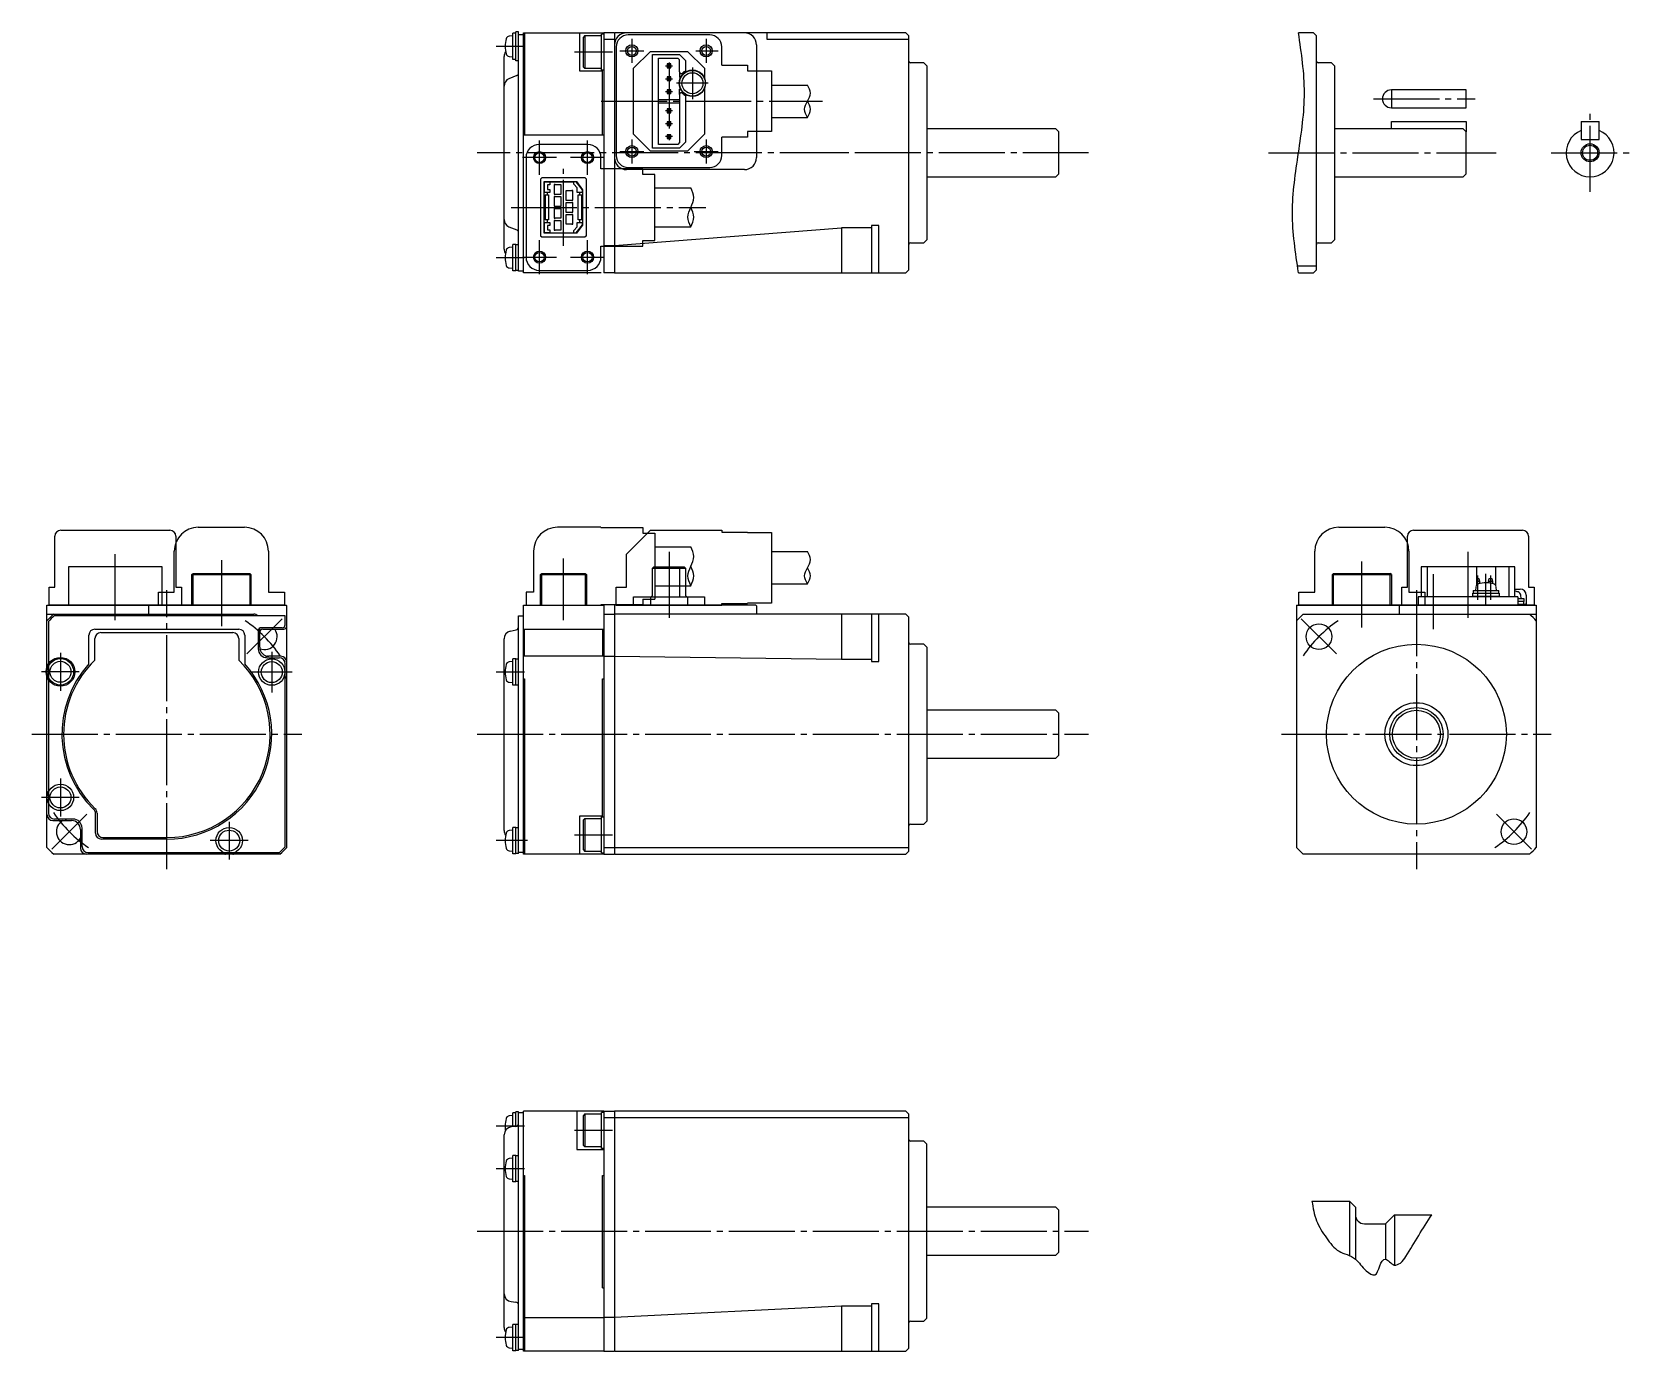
# Model space of a CAD drawing. Header units: millimetres. Extents: x -130 to 137, y -99 to 121.
import ezdxf

# ---------------------------------------------------------------- set-up
doc = ezdxf.new("R2010")
doc.units = ezdxf.units.MM
doc.linetypes.add('DASH_CENTER', pattern=[14, 11, -1, 1, -1])

msp = doc.modelspace()

# ---------------------------------------------------------------- linework, layer by layer
at = {"color": 7, "linetype": 'Continuous'}
for p, q in [((-49.55, 119.94), (-50.14, 119.89)), ((-49.05, 120.39), (-49.55, 120.39)), ((-49.55, 115.99), (-49.55, 120.39)), ((-48.6, 120.59), (-49.05, 120.59)), ((-49.05, 115.79), (-49.05, 120.59)), ((-48.6, 118.39), (-48.6, 120.59)), ((-48.6, 120.19), (-47.8, 120.19)), ((-47.8, 120.44), (-34.4, 120.44)), ((-47.8, 80.44), (-47.8, 120.44)), ((-47.6, 120.44), (-47.6, 103.44)), ((-38.4, 114.04), (-38.4, 120.44)), ((-37.53, 119.99), (-37.78, 119.74)), ((-37.53, 119.99), (-34.78, 119.99)), ((-37.53, 119.99), (-37.53, 114.49)), ((-34.4, 120.24), (-34.78, 120.24)), ((-34.78, 114.24), (-34.78, 120.24)), ((-34.4, 120.44), (-34.4, 80.44)), ((-32.6, 120.44), (-34.4, 120.44)), ((-32.5, 120.44), (-32.6, 120.34)), ((-32.6, 120.44), (-32.6, 118.44)), ((16, 120.44), (-32.5, 120.44)), ((-7.1, 119.32), (-7.1, 120.44)), ((16, 120.44), (16.5, 119.94)), ((16.5, 80.94), (16.5, 119.94)), ((84, 120.44), (81.5, 120.44)), ((84.5, 119.94), (84, 120.44)), ((84.5, 80.94), (84.5, 119.94)), ((-48.6, 113.78), (-48.6, 118.39)), ((-37.78, 114.74), (-37.78, 119.74)), ((-32.6, 119.32), (-34.4, 119.32)), ((-32.6, 118.44), (-32.6, 99.64)), ((-29.4, 114.54), (-26.6, 117.34)), ((-26.6, 117.34), (-20.4, 117.34)), ((-20.4, 117.34), (-17.6, 114.54)), ((-8.9, 118.44), (-8.9, 99.64)), ((16.5, 119.32), (-7.1, 119.32)), ((-51, 111.58), (-51, 116.51)), ((-50.14, 116.49), (-49.55, 116.44)), ((-49.05, 115.99), (-49.55, 115.99)), ((-48.6, 115.79), (-49.05, 115.79)), ((-37.78, 114.74), (-37.53, 114.49)), ((-26.25, 101.24), (-26.25, 116.84)), ((-26.25, 116.84), (-21.75, 116.84)), ((-25.25, 116.24), (-22.05, 116.24)), ((-25.25, 101.84), (-25.25, 116.24)), ((-23.82, 115.26), (-23.72, 115.16)), ((-23.18, 115.26), (-23.82, 115.26)), ((-23.82, 115.26), (-23.82, 114.62)), ((-23.82, 114.62), (-23.72, 114.72)), ((-23.82, 114.62), (-23.18, 114.62)), ((-23.28, 115.16), (-23.72, 115.16)), ((-23.72, 115.16), (-23.72, 114.72)), ((-23.72, 114.72), (-23.28, 114.72)), ((-23.28, 115.16), (-23.18, 115.26)), ((-23.28, 114.72), (-23.28, 115.16)), ((-23.28, 114.72), (-23.18, 114.62)), ((-23.18, 114.62), (-23.18, 115.26)), ((-22.05, 116.24), (-21.75, 115.94)), ((-21.75, 116.84), (-20.75, 115.84)), ((-21.75, 113.94), (-21.75, 115.94)), ((-20.75, 115.84), (-20.75, 114.09)), ((19, 115.44), (16.8, 115.44)), ((19, 115.44), (19.5, 114.94)), ((19.5, 114.94), (19.5, 85.94)), ((87, 115.44), (84.8, 115.44)), ((87, 115.44), (87.5, 114.94)), ((87.5, 114.94), (87.5, 85.94)), ((-48.91, 113.31), (-50.2, 112.78)), ((-48.6, 87.11), (-48.6, 113.78)), ((-34.6, 114.04), (-38.4, 114.04)), ((-34.78, 114.49), (-37.53, 114.49)), ((-34.4, 114.24), (-34.78, 114.24)), ((-34.6, 103.44), (-34.6, 114.24)), ((-29.4, 103.54), (-29.4, 114.54)), ((-23.82, 113.11), (-23.82, 112.47)), ((-23.18, 113.11), (-23.82, 113.11)), ((-23.82, 113.11), (-23.72, 113.01)), ((-23.82, 112.47), (-23.72, 112.57)), ((-23.82, 112.47), (-23.18, 112.47)), ((-23.72, 113.01), (-23.72, 112.57)), ((-23.28, 113.01), (-23.72, 113.01)), ((-23.72, 112.57), (-23.28, 112.57)), ((-23.28, 113.01), (-23.18, 113.11)), ((-23.28, 112.57), (-23.28, 113.01)), ((-23.28, 112.57), (-23.18, 112.47)), ((-23.18, 112.47), (-23.18, 113.11)), ((-21.75, 113.94), (-21.75, 113.04)), ((-21.75, 113.04), (-21.56, 113.04)), ((-17.6, 114.54), (-17.6, 112.96)), ((-51, 100.44), (-51, 111.58)), ((-25.25, 109.34), (-21.75, 109.34)), ((-23.82, 110.96), (-23.72, 110.86)), ((-23.18, 110.96), (-23.82, 110.96)), ((-23.82, 110.96), (-23.82, 110.32)), ((-23.82, 110.32), (-23.72, 110.42)), ((-23.82, 110.32), (-23.18, 110.32)), ((-23.28, 110.86), (-23.72, 110.86)), ((-23.72, 110.86), (-23.72, 110.42)), ((-23.72, 110.42), (-23.28, 110.42)), ((-23.28, 110.86), (-23.18, 110.96)), ((-23.28, 110.42), (-23.28, 110.86)), ((-23.28, 110.42), (-23.18, 110.32)), ((-23.18, 110.32), (-23.18, 110.96)), ((-21.75, 111.04), (-21.56, 111.04)), ((-21.75, 110.14), (-21.75, 111.04)), ((-21.75, 110.14), (-21.75, 102.14)), ((-20.75, 109.99), (-20.75, 102.24)), ((-17.6, 111.13), (-17.6, 103.54)), ((109.5, 110.94), (97, 110.94)), ((97, 110.94), (97, 107.94)), ((109.5, 107.94), (109.5, 110.94)), ((-21.75, 108.74), (-25.25, 108.74)), ((-23.82, 107.76), (-23.82, 107.12)), ((-23.18, 107.76), (-23.82, 107.76)), ((-23.72, 107.66), (-23.82, 107.76)), ((-23.72, 107.22), (-23.82, 107.12)), ((-23.82, 107.12), (-23.18, 107.12)), ((-23.72, 107.66), (-23.72, 107.22)), ((-23.28, 107.66), (-23.72, 107.66)), ((-23.72, 107.22), (-23.28, 107.22)), ((-23.18, 107.76), (-23.28, 107.66)), ((-23.28, 107.22), (-23.28, 107.66)), ((-23.18, 107.12), (-23.28, 107.22)), ((-23.18, 107.12), (-23.18, 107.76)), ((97, 107.94), (109.5, 107.94)), ((-23.72, 105.51), (-23.82, 105.61)), ((-23.18, 105.61), (-23.82, 105.61)), ((-23.82, 105.61), (-23.82, 104.97)), ((-23.72, 105.07), (-23.82, 104.97)), ((-23.82, 104.97), (-23.18, 104.97)), ((-23.28, 105.51), (-23.72, 105.51)), ((-23.72, 105.51), (-23.72, 105.07)), ((-23.72, 105.07), (-23.28, 105.07)), ((-23.18, 105.61), (-23.28, 105.51)), ((-23.28, 105.07), (-23.28, 105.51)), ((-23.18, 104.97), (-23.28, 105.07)), ((-23.18, 104.97), (-23.18, 105.61)), ((41, 104.44), (19.5, 104.44)), ((41, 104.44), (41.5, 103.94)), ((41.5, 96.94), (41.5, 103.94)), ((109, 104.44), (87.5, 104.44)), ((97, 105.64), (109.5, 105.64)), ((97, 104.44), (97, 105.64)), ((109, 104.44), (109.5, 103.94)), ((109.5, 105.64), (109.5, 103.94)), ((109.5, 96.94), (109.5, 103.94)), ((128.65, 105.64), (128.65, 102.64)), ((128.65, 105.64), (131.65, 105.64)), ((131.65, 102.64), (131.65, 105.64)), ((-47.8, 103.44), (-34.4, 103.44)), ((-26.6, 100.74), (-29.4, 103.54)), ((-21.75, 101.24), (-26.25, 101.24)), ((-22.05, 101.84), (-25.25, 101.84)), ((-23.82, 103.46), (-23.82, 102.82)), ((-23.18, 103.46), (-23.82, 103.46)), ((-23.72, 103.36), (-23.82, 103.46)), ((-23.72, 102.92), (-23.82, 102.82)), ((-23.82, 102.82), (-23.18, 102.82)), ((-23.72, 103.36), (-23.72, 102.92)), ((-23.28, 103.36), (-23.72, 103.36)), ((-23.72, 102.92), (-23.28, 102.92)), ((-23.18, 103.46), (-23.28, 103.36)), ((-23.28, 102.92), (-23.28, 103.36)), ((-23.18, 102.82), (-23.28, 102.92)), ((-23.18, 102.82), (-23.18, 103.46)), ((-21.75, 102.14), (-22.05, 101.84)), ((-20.75, 102.24), (-21.75, 101.24)), ((-17.6, 103.54), (-20.4, 100.74)), ((128.65, 102.64), (131.65, 102.64)), ((-51, 89.31), (-51, 100.44)), ((-32.6, 99.64), (-32.6, 80.44)), ((-20.4, 100.74), (-26.6, 100.74)), ((-44.93, 96.07), (-44.73, 96.27)), ((-44.93, 96.07), (-44.93, 86.62)), ((-37.48, 96.27), (-44.73, 96.27)), ((-37.48, 96.27), (-37.28, 96.07)), ((-37.28, 86.62), (-37.28, 96.07)), ((-10.9, 97.64), (-30.6, 97.64)), ((19.5, 96.44), (41, 96.44)), ((41.5, 96.94), (41, 96.44)), ((87.5, 96.44), (109, 96.44)), ((109.5, 96.94), (109, 96.44)), ((-44.35, 87.02), (-44.35, 95.67)), ((-44.35, 95.67), (-38.9, 95.67)), ((-44.25, 93.84), (-44.25, 95.59)), ((-44.25, 95.59), (-43.4, 95.59)), ((-43.4, 93.84), (-44.25, 93.84)), ((-44.15, 93.44), (-44.15, 89.24)), ((-44.15, 93.44), (-43.58, 93.44)), ((-43.8, 93.84), (-43.8, 93.44)), ((-43.4, 95.09), (-43.75, 95.09)), ((-43.75, 95.09), (-43.75, 94.34)), ((-43.75, 94.34), (-43.4, 94.34)), ((-43.58, 93.44), (-43.58, 89.24)), ((-43.4, 95.59), (-43.4, 95.09)), ((-43.4, 95.59), (-39.4, 95.59)), ((-43.4, 94.34), (-43.4, 93.84)), ((-42.68, 95.14), (-42.68, 93.54)), ((-42.5, 95.14), (-42.68, 95.14)), ((-42.68, 93.54), (-42.5, 93.54)), ((-42.5, 95.11), (-42.5, 95.14)), ((-41.5, 95.11), (-42.5, 95.11)), ((-42.5, 93.57), (-41.5, 93.57)), ((-42.5, 93.54), (-42.5, 93.57)), ((-41.5, 93.57), (-41.5, 95.11)), ((-39.7, 94.11), (-40.7, 94.11)), ((-40.7, 94.11), (-40.7, 92.57)), ((-39.7, 94.14), (-39.7, 94.11)), ((-39.52, 94.14), (-39.7, 94.14)), ((-39.52, 92.54), (-39.52, 94.14)), ((-39.4, 95.22), (-39.4, 95.59)), ((-38.97, 95.59), (-39.4, 95.59)), ((-38.8, 94.59), (-39.4, 95.22)), ((-37.95, 94.26), (-38.97, 95.59)), ((-37.85, 94.29), (-38.9, 95.67)), ((-38.8, 93.84), (-38.8, 94.59)), ((-37.95, 93.84), (-38.8, 93.84)), ((-38.63, 89.24), (-38.63, 93.44)), ((-38.63, 93.44), (-38.05, 93.44)), ((-38.4, 93.44), (-38.4, 93.84)), ((-38.05, 89.24), (-38.05, 93.44)), ((-37.95, 93.84), (-37.95, 94.26)), ((-37.85, 88.39), (-37.85, 94.29)), ((-44.15, 92.19), (-44.35, 92.19)), ((-42.5, 93.14), (-42.68, 93.14)), ((-42.68, 93.14), (-42.68, 91.54)), ((-42.68, 91.54), (-42.5, 91.54)), ((-42.5, 91.14), (-42.68, 91.14)), ((-42.68, 91.14), (-42.68, 89.54)), ((-42.5, 93.11), (-42.5, 93.14)), ((-41.5, 93.11), (-42.5, 93.11)), ((-42.5, 91.54), (-42.5, 91.57)), ((-42.5, 91.57), (-41.5, 91.57)), ((-42.5, 91.11), (-42.5, 91.14)), ((-41.5, 91.11), (-42.5, 91.11)), ((-41.5, 91.57), (-41.5, 93.11)), ((-41.5, 89.57), (-41.5, 91.11)), ((-40.7, 92.57), (-39.7, 92.57)), ((-40.7, 92.11), (-40.7, 90.57)), ((-39.7, 92.11), (-40.7, 92.11)), ((-39.7, 92.57), (-39.7, 92.54)), ((-39.7, 92.54), (-39.52, 92.54)), ((-39.52, 92.14), (-39.7, 92.14)), ((-39.7, 92.14), (-39.7, 92.11)), ((-39.52, 90.54), (-39.52, 92.14)), ((-38.05, 92.19), (-37.85, 92.19)), ((-51, 84.37), (-51, 89.31)), ((-50.2, 88.11), (-48.91, 87.57)), ((-44.35, 90.49), (-44.15, 90.49)), ((-44.25, 87.09), (-44.25, 88.84)), ((-44.25, 88.84), (-43.4, 88.84)), ((-43.58, 89.24), (-44.15, 89.24)), ((-43.8, 89.24), (-43.8, 88.84)), ((-43.4, 88.34), (-43.75, 88.34)), ((-43.75, 88.34), (-43.75, 87.59)), ((-43.4, 88.84), (-43.4, 88.34)), ((-42.68, 89.54), (-42.5, 89.54)), ((-42.68, 89.14), (-42.68, 87.54)), ((-42.5, 89.14), (-42.68, 89.14)), ((-42.5, 89.54), (-42.5, 89.57)), ((-42.5, 89.57), (-41.5, 89.57)), ((-42.5, 89.11), (-42.5, 89.14)), ((-41.5, 89.11), (-42.5, 89.11)), ((-41.5, 87.57), (-41.5, 89.11)), ((-40.7, 90.57), (-39.7, 90.57)), ((-40.7, 90.11), (-40.7, 88.57)), ((-39.7, 90.11), (-40.7, 90.11)), ((-40.7, 88.57), (-39.7, 88.57)), ((-39.7, 90.57), (-39.7, 90.54)), ((-39.7, 90.54), (-39.52, 90.54)), ((-39.52, 90.14), (-39.7, 90.14)), ((-39.7, 90.14), (-39.7, 90.11)), ((-39.7, 88.57), (-39.7, 88.54)), ((-39.7, 88.54), (-39.52, 88.54)), ((-39.52, 88.54), (-39.52, 90.14)), ((-39.4, 87.46), (-38.8, 88.09)), ((-38.97, 87.09), (-37.95, 88.43)), ((-38.9, 87.02), (-37.85, 88.39)), ((-38.8, 88.09), (-38.8, 88.84)), ((-38.8, 88.84), (-37.95, 88.84)), ((-38.05, 89.24), (-38.63, 89.24)), ((-38.4, 88.84), (-38.4, 89.24)), ((-37.85, 90.49), (-38.05, 90.49)), ((-37.95, 88.43), (-37.95, 88.84)), ((-32.6, 84.98), (5.3, 87.94)), ((10.3, 87.94), (5.3, 87.94)), ((5.3, 87.94), (5.3, 80.44)), ((11.5, 88.34), (10.3, 88.34)), ((10.3, 88.34), (10.3, 80.44)), ((11.5, 80.44), (11.5, 88.34)), ((-48.6, 82.5), (-48.6, 87.11)), ((-44.93, 86.62), (-44.73, 86.42)), ((-44.73, 86.42), (-37.48, 86.42)), ((-38.9, 87.02), (-44.35, 87.02)), ((-43.4, 87.09), (-44.25, 87.09)), ((-43.75, 87.59), (-43.4, 87.59)), ((-43.4, 87.59), (-43.4, 87.09)), ((-43.4, 87.09), (-39.4, 87.09)), ((-42.68, 87.54), (-42.5, 87.54)), ((-42.5, 87.57), (-41.5, 87.57)), ((-42.5, 87.54), (-42.5, 87.57)), ((-39.4, 87.09), (-39.4, 87.46)), ((-39.4, 87.09), (-38.97, 87.09)), ((-37.28, 86.62), (-37.48, 86.42)), ((16.8, 85.44), (19, 85.44)), ((19.5, 85.94), (19, 85.44)), ((84.8, 85.44), (87, 85.44)), ((87.5, 85.94), (87, 85.44)), ((-49.55, 84.69), (-50.14, 84.64)), ((-49.05, 85.14), (-49.55, 85.14)), ((-49.55, 80.74), (-49.55, 85.14)), ((-49.05, 80.74), (-49.05, 85.14)), ((-48.6, 85.09), (-49.05, 85.09)), ((-32.6, 84.94), (-34.4, 84.94)), ((-50.14, 81.24), (-49.55, 81.19)), ((-49.05, 80.74), (-49.55, 80.74)), ((-48.6, 80.79), (-49.05, 80.79)), ((-48.6, 80.69), (-48.6, 82.5)), ((-47.8, 80.69), (-48.6, 80.69)), ((-34.8, 80.44), (-47.8, 80.44)), ((-32.6, 80.44), (-34.4, 80.44)), ((-32.6, 80.44), (16, 80.44)), ((16, 80.44), (16.5, 80.94)), ((81.22, 81.57), (84.5, 81.57)), ((81.5, 80.44), (84, 80.44)), ((84.5, 80.94), (84, 80.44)), ((-123.67, 31.4), (-123.67, 25)), ((-108.07, 31.4), (-123.67, 31.4)), ((-108.07, 25), (-108.07, 31.4)), ((-103.1, 30.1), (-102.9, 30.3)), ((-103.1, 25), (-103.1, 30.1)), ((-103.1, 30.1), (-93.24, 30.1)), ((-102.9, 25), (-102.9, 30.3)), ((-102.9, 30.3), (-93.44, 30.3)), ((-93.44, 30.3), (-93.24, 30.1)), ((-93.44, 30.3), (-93.44, 25)), ((-93.24, 30.1), (-93.24, 25)), ((-44.93, 30.1), (-44.73, 30.3)), ((-44.93, 30.1), (-37.28, 30.1)), ((-44.93, 25), (-44.93, 30.1)), ((-44.73, 25), (-44.73, 30.3)), ((-44.73, 30.3), (-37.48, 30.3)), ((-37.48, 30.3), (-37.48, 25)), ((-37.48, 30.3), (-37.28, 30.1)), ((-37.28, 30.1), (-37.28, 25)), ((-26.25, 31.2), (-26.05, 31.4)), ((-26.25, 31.2), (-20.75, 31.2)), ((-26.25, 26.6), (-26.25, 31.2)), ((-26.05, 31.4), (-20.95, 31.4)), ((-21.75, 31.2), (-21.95, 31.4)), ((-21.75, 31.2), (-21.75, 26.4)), ((-20.95, 31.4), (-20.75, 31.2)), ((-20.75, 31.2), (-20.75, 26.6)), ((87.36, 30.3), (87.16, 30.1)), ((87.16, 25), (87.16, 30.1)), ((87.16, 30.1), (97.01, 30.1)), ((87.36, 25), (87.36, 30.3)), ((87.36, 30.3), (96.81, 30.3)), ((96.81, 25), (96.81, 30.3)), ((97.01, 30.1), (96.81, 30.3)), ((97.01, 30.1), (97.01, 25)), ((101.98, 31.4), (101.98, 26.4)), ((117.58, 31.4), (101.98, 31.4)), ((102.98, 31.4), (102.98, 26.4)), ((111.19, 31.4), (111.19, 28.33)), ((111.19, 29.45), (111.6, 29.45)), ((111.6, 29.45), (111.7, 28.95)), ((113.21, 28.95), (113.31, 29.45)), ((113.31, 29.45), (113.75, 29.45)), ((113.75, 29.45), (113.85, 28.95)), ((114.38, 31.4), (114.38, 28.33)), ((116.58, 31.4), (116.58, 26.4)), ((117.58, 26.4), (117.58, 31.4)), ((110.58, 26.5), (110.58, 27)), ((110.58, 27), (112.78, 27)), ((110.63, 27.45), (110.63, 27)), ((110.63, 27.45), (112.78, 27.45)), ((111.08, 28.04), (111.03, 27.45)), ((111.7, 28.95), (111.19, 28.95)), ((111.7, 28.95), (111.7, 28.62)), ((112.78, 27.45), (114.93, 27.45)), ((112.78, 27), (114.98, 27)), ((113.21, 28.95), (113.21, 28.73)), ((113.85, 28.95), (113.21, 28.95)), ((113.85, 28.95), (113.85, 28.62)), ((114.53, 27.45), (114.48, 28.04)), ((114.93, 27), (114.93, 27.45)), ((114.98, 27), (114.98, 26.5)), ((117.58, 27.7), (118.48, 27.7)), ((118.63, 26.1), (118.58, 26.69)), ((119.48, 26.7), (119.48, 25)), ((-127.27, 25), (-110.27, 25)), ((-127.27, 23.5), (-127.27, 25)), ((-110.27, 23.5), (-110.27, 24.9)), ((-110.17, 25), (-87.37, 25)), ((-87.27, 22.37), (-87.27, 24.9)), ((-47.8, 25), (-34.4, 25)), ((-47.8, -16.5), (-47.8, 25)), ((-34.4, 25), (-34.4, -16.5)), ((-32.6, 24.9), (-32.5, 25)), ((-32.6, 24.9), (-32.6, -16.5)), ((-9, 25), (-32.5, 25)), ((-29.4, 26.4), (-17.6, 26.4)), ((-29.4, 25), (-29.4, 26.4)), ((-26.6, 26.4), (-26.6, 25)), ((-26.45, 26.4), (-26.25, 26.6)), ((-20.75, 26.6), (-20.55, 26.4)), ((-20.4, 26.4), (-20.4, 25)), ((-17.6, 26.4), (-17.6, 25)), ((-9, 25), (-8.9, 24.9)), ((-8.9, 24.9), (-8.9, 23.5)), ((81.18, 25), (81.18, -15.37)), ((81.18, 25), (98.38, 25)), ((98.38, 25), (121.18, 25)), ((98.38, 23.5), (98.38, 25)), ((101.48, 26.4), (101.48, 25)), ((118.08, 26.4), (101.48, 26.4)), ((110.58, 26.5), (112.78, 26.5)), ((111.23, 26.4), (111.23, 26.5)), ((112.78, 26.5), (114.98, 26.5)), ((114.33, 26.5), (114.33, 26.4)), ((118.08, 26.4), (118.08, 25)), ((118.08, 26.1), (119.08, 26.1)), ((119.08, 25.6), (118.08, 25.6)), ((118.08, 25.2), (119.38, 25.2)), ((119.08, 25.6), (119.03, 25.6)), ((119.03, 25.6), (119.03, 25.2)), ((119.08, 26.1), (119.08, 25.6)), ((121.18, 25), (121.18, -15.37)), ((-127.27, -15.37), (-127.27, 23.5)), ((-127.27, 23.5), (-110.27, 23.5)), ((-127.02, 22.28), (-127.02, -9.65)), ((-87.62, 23.25), (-126.05, 23.25)), ((-110.27, 23.5), (-92.77, 23.5)), ((-87.52, 21.75), (-87.52, 23.15)), ((-87.27, -15.37), (-87.27, 22.37)), ((-48.6, 23.25), (-47.8, 23.25)), ((-48.6, 21.4), (-48.6, 23.25)), ((-48.6, -16.4), (-48.6, 21.4)), ((-34.4, 23.5), (-32.6, 23.5)), ((-34.4, 23.5), (-32.6, 23.5)), ((-34.4, 23.5), (-34.4, -16.5)), ((16, 23.5), (-32.6, 23.5)), ((-32.6, 23.5), (-32.6, -16.5)), ((5.3, 23.5), (5.3, 16)), ((10.3, 23.5), (10.3, 15.6)), ((11.5, 15.6), (11.5, 23.5)), ((16.5, 23), (16, 23.5)), ((16.5, -16), (16.5, 23)), ((82.31, 23.5), (121.18, 23.5)), ((-120.27, 15.22), (-120.27, 20)), ((-119.27, 21), (-95.27, 21)), ((-119.27, 15.86), (-119.27, 19.43)), ((-118.27, 20.43), (-96.27, 20.43)), ((-95.27, 19.43), (-95.27, 15.86)), ((-94.27, 20), (-94.27, 15.22)), ((-92.02, 20.75), (-92.02, 17.75)), ((-91.77, 20.5), (-91.77, 21.18)), ((-91.77, 18), (-91.77, 20.5)), ((-88.02, 21.25), (-91.52, 21.25)), ((-91.27, 21), (-87.77, 21)), ((-51, 3.5), (-51, 19.41)), ((-50, 20.67), (-48.99, 20.91)), ((-47.8, 21), (-34.4, 21)), ((-47.6, 16.5), (-47.6, 21)), ((-34.6, 21), (-34.6, 16.5)), ((-90.52, 16.25), (-88.52, 16.25)), ((-88.27, 16.5), (-90.27, 16.5)), ((-49.55, 11.65), (-49.55, 16.05)), ((-49.05, 16.05), (-49.55, 16.05)), ((-49.05, 11.65), (-49.05, 16.05)), ((-48.6, 16), (-49.05, 16)), ((-34.4, 16.5), (-47.8, 16.5)), ((-34.4, 16.5), (-32.6, 16.5)), ((-34.4, 16.5), (-32.6, 16.5)), ((-32.6, 16.49), (5.3, 16)), ((5.3, 16), (10.3, 16)), ((19, 18.5), (16.8, 18.5)), ((19, 18.5), (19.5, 18)), ((19.5, 18), (19.5, -11)), ((-87.52, -15.33), (-87.52, 15.25)), ((-49.55, 15.6), (-50.14, 15.55)), ((10.3, 15.6), (11.5, 15.6)), ((-50.14, 12.15), (-49.55, 12.1)), ((-49.05, 11.65), (-49.55, 11.65)), ((-48.6, 11.7), (-49.05, 11.7)), ((-47.8, 12.75), (-47.6, 12.75)), ((-47.6, 12.75), (-47.6, -16.5)), ((-34.6, 12.75), (-34.4, 12.75)), ((-34.6, -10.3), (-34.6, 12.75)), ((41, 7.5), (19.5, 7.5)), ((41, 7.5), (41.5, 7)), ((41.5, 0), (41.5, 7)), ((-51, -12.57), (-51, 3.5)), ((41.5, 0), (41, -0.5)), ((19.5, -0.5), (41, -0.5)), ((-122.92, -10.65), (-126.02, -10.65)), ((-119.17, -13), (-119.17, -9.76)), ((-118.9, -9.65), (-118.9, -12.73)), ((-38.4, -10.1), (-34.6, -10.1)), ((-38.4, -16.5), (-38.4, -10.1)), ((-37.53, -10.55), (-37.78, -10.8)), ((-37.53, -10.55), (-34.78, -10.55)), ((-37.53, -10.55), (-37.53, -16.05)), ((-34.78, -10.3), (-34.4, -10.3)), ((-34.78, -16.3), (-34.78, -10.3)), ((-126.27, -10.9), (-123.17, -10.9)), ((-121.67, -12.4), (-121.67, -15.5)), ((-121.42, -15.25), (-121.42, -12.15)), ((-49.55, -12.5), (-50.14, -12.55)), ((-49.55, -16.45), (-49.55, -12.05)), ((-49.05, -12.05), (-49.55, -12.05)), ((-49.05, -16.45), (-49.05, -12.05)), ((-48.6, -12.1), (-49.05, -12.1)), ((-37.78, -15.8), (-37.78, -10.8)), ((16.8, -11.5), (19, -11.5)), ((19.5, -11), (19, -11.5)), ((-107.27, -14), (-118.17, -14)), ((-117.9, -13.73), (-107.27, -13.73)), ((-50.14, -15.95), (-49.55, -16)), ((-37.78, -15.8), (-37.53, -16.05)), ((-34.4, -15.37), (-32.6, -15.37)), ((-34.4, -15.37), (-32.6, -15.37)), ((-32.6, -15.37), (16.5, -15.37)), ((-88.4, -16.5), (-126.15, -16.5)), ((-120.42, -16.25), (-88.5, -16.25)), ((-49.05, -16.45), (-49.55, -16.45)), ((-48.6, -16.4), (-49.05, -16.4)), ((-47.8, -16.25), (-48.6, -16.25)), ((-34.4, -16.5), (-47.8, -16.5)), ((-34.78, -16.05), (-37.53, -16.05)), ((-34.78, -16.3), (-34.4, -16.3)), ((-34.4, -16.5), (-32.6, -16.5)), ((-34.4, -16.5), (-32.6, -16.5)), ((-32.6, -16.4), (-32.5, -16.5)), ((-32.6, -16.4), (-32.5, -16.5)), ((-32.5, -16.5), (16, -16.5)), ((16.5, -16), (16, -16.5)), ((120.06, -16.5), (82.31, -16.5)), ((-49.55, -60.11), (-50.14, -60.16)), ((-49.05, -59.66), (-49.55, -59.66)), ((-49.55, -61.97), (-49.55, -59.66)), ((-48.6, -59.46), (-49.05, -59.46)), ((-49.05, -61.91), (-49.05, -59.46)), ((-48.6, -99.26), (-48.6, -59.46)), ((-48.6, -59.61), (-47.8, -59.61)), ((-34.4, -59.36), (-47.8, -59.36)), ((-47.8, -99.36), (-47.8, -59.36)), ((-38.9, -59.36), (-38.9, -65.76)), ((-37.53, -59.81), (-37.78, -60.06)), ((-37.78, -65.06), (-37.78, -60.06)), ((-37.53, -59.81), (-37.53, -65.31)), ((-37.53, -59.81), (-34.78, -59.81)), ((-34.78, -65.56), (-34.78, -59.56)), ((-34.4, -59.56), (-34.78, -59.56)), ((-34.4, -59.36), (-34.4, -99.36)), ((-34.4, -59.36), (-32.6, -59.36)), ((-32.6, -60.49), (-34.4, -60.49)), ((16, -59.36), (-32.6, -59.36)), ((-32.6, -59.36), (-32.6, -99.36)), ((16.5, -60.49), (-32.6, -60.49)), ((16.5, -59.86), (16, -59.36)), ((16.5, -98.86), (16.5, -59.86)), ((-51, -79.36), (-51, -63.29)), ((-49.04, -61.91), (-49.85, -62)), ((-38.9, -65.76), (-34.4, -65.76)), ((-37.78, -65.06), (-37.53, -65.31)), ((-34.78, -65.31), (-37.53, -65.31)), ((-34.4, -65.56), (-34.78, -65.56)), ((19, -64.36), (16.8, -64.36)), ((19.5, -64.86), (19, -64.36)), ((19.5, -93.86), (19.5, -64.86)), ((-49.55, -67.21), (-50.14, -67.26)), ((-49.55, -71.16), (-49.55, -66.76)), ((-49.05, -66.76), (-49.55, -66.76)), ((-49.05, -71.16), (-49.05, -66.76)), ((-48.6, -66.81), (-49.05, -66.81)), ((-50.14, -70.66), (-49.55, -70.71)), ((-49.05, -71.16), (-49.55, -71.16)), ((-48.6, -71.11), (-49.05, -71.11)), ((-47.8, -70.11), (-47.6, -70.11)), ((-47.6, -70.11), (-47.6, -99.36)), ((-34.6, -88.81), (-34.6, -70.11)), ((-34.6, -70.11), (-34.4, -70.11)), ((83.75, -74.38), (90, -74.38)), ((90, -74.38), (91, -75.38)), ((90, -74.38), (90, -83.44)), ((41, -75.36), (19.5, -75.36)), ((41, -75.36), (41.5, -75.86)), ((41.5, -82.86), (41.5, -75.86)), ((91, -75.38), (91, -84.03)), ((96, -78.13), (97.5, -76.63)), ((97.5, -76.63), (97.5, -85.01)), ((97.5, -76.63), (103.75, -76.63)), ((-51, -95.43), (-51, -79.36)), ((92.5, -78.13), (96, -78.13)), ((96, -78.13), (96, -84.03)), ((19.5, -83.36), (41, -83.36)), ((41.5, -82.86), (41, -83.36)), ((-34.6, -88.81), (-34.4, -88.81)), ((-49.85, -91.12), (-49.04, -91.21)), ((5.3, -91.86), (-32.6, -93.75)), ((10.3, -91.86), (5.3, -91.86)), ((5.3, -91.86), (5.3, -99.36)), ((11.5, -91.46), (10.3, -91.46)), ((10.3, -91.46), (10.3, -99.36)), ((11.5, -99.36), (11.5, -91.46)), ((-49.55, -95.36), (-50.14, -95.41)), ((-49.05, -94.91), (-49.55, -94.91)), ((-49.55, -99.31), (-49.55, -94.91)), ((-49.05, -99.31), (-49.05, -94.91)), ((-48.6, -94.96), (-49.05, -94.96)), ((-47.6, -93.76), (-34.4, -93.76)), ((-32.6, -93.76), (-34.4, -93.76)), ((16.8, -94.36), (19, -94.36)), ((19.5, -93.86), (19, -94.36)), ((-50.14, -98.81), (-49.55, -98.86)), ((-49.05, -99.31), (-49.55, -99.31)), ((-48.6, -99.26), (-49.05, -99.26)), ((-47.8, -99.11), (-48.6, -99.11)), ((-34.4, -99.36), (-47.8, -99.36)), ((-34.4, -99.36), (-32.6, -99.36)), ((-32.6, -99.26), (-32.5, -99.36)), ((-32.5, -99.36), (16, -99.36)), ((16.5, -98.86), (16, -99.36))]:
    msp.add_line(p, q, dxfattribs=at)
at = {"color": 4, "linetype": 'Continuous'}
for p, q in [((-16.7, 120.09), (-30.3, 120.09)), ((-32.3, 118.09), (-32.3, 99.99)), ((-14.7, 115.04), (-14.7, 118.09)), ((-14.7, 115.04), (-10.4, 115.04)), ((-10.4, 115.04), (-10.4, 114.09)), ((-10.4, 114.09), (-6.4, 114.09)), ((-6.4, 114.09), (-6.4, 103.99)), ((-6.4, 111.74), (-0.4, 111.74)), ((-10.4, 103.99), (-10.4, 103.04)), ((-6.4, 103.99), (-10.4, 103.99)), ((-6.4, 106.34), (-0.4, 106.34)), ((-37.05, 101.84), (-45.15, 101.84)), ((-10.4, 103.04), (-14.7, 103.04)), ((-14.7, 99.99), (-14.7, 103.04)), ((-47.35, 99.64), (-47.35, 83.04)), ((-34.85, 97.79), (-34.85, 99.64)), ((-27.85, 97.79), (-34.85, 97.79)), ((-30.3, 97.99), (-16.7, 97.99)), ((-27.85, 96.84), (-27.85, 97.79)), ((-25.85, 96.84), (-27.85, 96.84)), ((-25.85, 85.84), (-25.85, 96.84)), ((-25.85, 94.59), (-19.85, 94.59)), ((-25.85, 88.09), (-19.85, 88.09)), ((-27.85, 85.84), (-25.85, 85.84)), ((-27.85, 84.89), (-27.85, 85.84)), ((-34.85, 84.89), (-27.85, 84.89)), ((-34.85, 83.04), (-34.85, 84.89)), ((-45.15, 80.84), (-37.05, 80.84)), ((-124.97, 37.5), (-106.77, 37.5)), ((-102.02, 38), (-94.32, 38)), ((-34.85, 38), (-42.1, 38)), ((-34.85, 38), (-34.85, 37.95)), ((-34.85, 37.95), (-27.85, 37.95)), ((-30.6, 33.5), (-26.6, 37.5)), ((-27.85, 37.95), (-27.85, 37)), ((-26.6, 37.5), (-14.7, 37.5)), ((-14.7, 37.5), (-14.7, 37.2)), ((88.23, 38), (95.93, 38)), ((100.68, 37.5), (118.88, 37.5)), ((-125.97, 28), (-125.97, 36.5)), ((-105.77, 36.5), (-105.77, 28)), ((-27.85, 37), (-25.85, 37)), ((-25.85, 37), (-25.85, 26)), ((-25.85, 34.75), (-19.85, 34.75)), ((-14.7, 37.2), (-10.4, 37.2)), ((-10.4, 37.2), (-10.4, 37.14)), ((-10.4, 37.14), (-6.4, 37.14)), ((-6.4, 37.14), (-6.4, 25.36)), ((99.68, 28), (99.68, 36.5)), ((119.88, 36.5), (119.88, 28)), ((-106.02, 27.2), (-106.02, 34)), ((-90.32, 34), (-90.32, 27.2)), ((-46.1, 34), (-46.1, 27.2)), ((-30.6, 28), (-30.6, 33.5)), ((-6.4, 33.95), (-0.4, 33.95)), ((84.23, 27.2), (84.23, 34)), ((99.93, 34), (99.93, 27.2)), ((-126.92, 28), (-125.97, 28)), ((-126.92, 25), (-126.92, 28)), ((-108.67, 27.2), (-106.02, 27.2)), ((-108.67, 25), (-108.67, 27.2)), ((-105.77, 28), (-104.82, 28)), ((-104.82, 28), (-104.82, 25)), ((-90.32, 27.2), (-87.67, 27.2)), ((-87.67, 27.2), (-87.67, 25)), ((-47.35, 27.2), (-47.35, 25)), ((-46.1, 27.2), (-47.35, 27.2)), ((-32.3, 28), (-30.6, 28)), ((-32.3, 25), (-32.3, 28)), ((-25.85, 28.25), (-19.85, 28.25)), ((-6.4, 28.55), (-0.4, 28.55)), ((81.58, 27.2), (84.23, 27.2)), ((81.58, 25), (81.58, 27.2)), ((98.73, 28), (99.68, 28)), ((98.73, 25), (98.73, 28)), ((99.93, 27.2), (102.58, 27.2)), ((102.58, 27.2), (102.58, 25)), ((119.88, 28), (120.83, 28)), ((120.83, 28), (120.83, 25)), ((-104.82, 25), (-126.92, 25)), ((-87.67, 25), (-108.67, 25)), ((-47.35, 25), (-34.85, 25)), ((-34.85, 25.05), (-34.85, 25)), ((-27.85, 25.05), (-34.85, 25.05)), ((-32.3, 25), (-14.7, 25)), ((-27.85, 26), (-27.85, 25.05)), ((-27.85, 26), (-25.85, 26)), ((-14.7, 25.3), (-10.4, 25.3)), ((-14.7, 25), (-14.7, 25.3)), ((-10.4, 25.36), (-10.4, 25.3)), ((-6.4, 25.36), (-10.4, 25.36)), ((102.58, 25), (81.58, 25)), ((120.83, 25), (98.73, 25))]:
    msp.add_line(p, q, dxfattribs=at)
at = {"color": 1, "linetype": 'DASH_CENTER'}
for p, q in [((-47.6, 118.19), (-52.35, 118.19)), ((-32.9, 117.24), (-39.28, 117.24)), ((-31.7, 117.44), (-27.7, 117.44)), ((-29.7, 119.44), (-29.7, 115.44)), ((-19.05, 117.44), (-15.3, 117.44)), ((-17.3, 119.44), (-17.3, 115.44)), ((-24.07, 114.94), (-22.93, 114.94)), ((-23.5, 115.51), (-23.5, 102.57)), ((-19.6, 114.69), (-19.6, 109.39)), ((-24.07, 112.79), (-22.93, 112.79)), ((-16.95, 112.04), (-22.25, 112.04)), ((-24.07, 110.64), (-22.93, 110.64)), ((94, 109.44), (111, 109.44)), ((-34.8, 109.04), (2.1, 109.04)), ((-22.93, 107.44), (-24.07, 107.44)), ((130.15, 93.94), (130.15, 106.94)), ((-22.93, 105.29), (-24.07, 105.29)), ((-45.1, 96.79), (-45.1, 102.49)), ((-37.1, 96.79), (-37.1, 102.49)), ((-29.7, 102.64), (-29.7, 98.64)), ((-22.93, 103.14), (-24.07, 103.14)), ((-17.3, 102.64), (-17.3, 98.64)), ((6, 100.44), (-55.5, 100.44)), ((-42.25, 99.64), (-47.95, 99.64)), ((-34.25, 99.64), (-39.95, 99.64)), ((-31.7, 100.64), (-27.7, 100.64)), ((-19.3, 100.64), (-15.3, 100.64)), ((46.5, 100.44), (6, 100.44)), ((76.5, 100.44), (114.5, 100.44)), ((123.65, 100.44), (136.65, 100.44)), ((-41.1, 84.92), (-41.1, 97.77)), ((-49.85, 91.34), (-17.35, 91.34)), ((-45.1, 80.19), (-45.1, 85.89)), ((-37.1, 80.19), (-37.1, 85.89)), ((-47.6, 82.94), (-52.35, 82.94)), ((-47.95, 83.04), (-42.25, 83.04)), ((-39.95, 83.04), (-34.25, 83.04)), ((-115.87, 22.5), (-115.87, 33.9)), ((-98.17, 32.5), (-98.17, 21)), ((-41.1, 22.5), (-41.1, 32.8)), ((-23.5, 33.9), (-23.5, 22.5)), ((92.08, 21.3), (92.08, 32.8)), ((109.78, 33.9), (109.78, 22.5)), ((103.98, 30.2), (103.98, 21)), ((111.38, 29.95), (111.38, 25.9)), ((112.78, 25), (112.78, 30.25)), ((113.53, 29.95), (113.53, 25.9)), ((-107.27, -19), (-107.27, 27.5)), ((101.18, 27.5), (101.18, -19)), ((-93.91, 16.87), (-88.04, 22.73)), ((81.95, 22.73), (87.82, 16.87)), ((-125.02, 17.05), (-125.02, 10.75)), ((-89.77, 17.25), (-89.77, 10.45)), ((-121.87, 13.9), (-128.17, 13.9)), ((-86.37, 13.85), (-93.17, 13.85)), ((-47.6, 13.85), (-52.35, 13.85)), ((-129.77, 3.5), (-84.77, 3.5)), ((-55.5, 3.5), (46.5, 3.5)), ((78.68, 3.5), (123.68, 3.5)), ((-125.02, -3.9), (-125.02, -10.2)), ((-121.87, -7.05), (-128.17, -7.05)), ((-126.47, -15.69), (-120.6, -9.83)), ((114.52, -9.83), (120.38, -15.69)), ((-96.87, -11.1), (-96.87, -17.4)), ((-39.28, -13.3), (-32.9, -13.3)), ((-93.72, -14.25), (-100.02, -14.25)), ((-47.1, -14.25), (-52.35, -14.25)), ((-47.6, -61.86), (-52.35, -61.86)), ((-32.9, -62.56), (-39.28, -62.56)), ((-47.6, -68.96), (-52.35, -68.96)), ((-55.5, -79.36), (46.5, -79.36)), ((-47.6, -97.11), (-52.35, -97.11))]:
    msp.add_line(p, q, dxfattribs=at)
at = {"color": 2, "linetype": 'Continuous'}
for centre, radius in [((-29.7, 117.44), 1), ((-17.3, 117.44), 1), ((-29.7, 100.64), 1), ((-17.3, 100.64), 1), ((130.15, 100.44), 1.5), ((-45.1, 99.64), 1), ((-37.1, 99.64), 1), ((-45.1, 83.04), 1), ((-37.1, 83.04), 1)]:
    msp.add_circle(centre, radius, dxfattribs=at)
at = {"color": 7, "linetype": 'Continuous'}
for centre, radius in [((-29.7, 117.44), 0.75), ((-17.3, 117.44), 0.75), ((-19.6, 112.04), 2.2), ((-19.6, 112.04), 2.15), ((-19.6, 112.04), 1.75), ((-29.7, 100.64), 0.75), ((-17.3, 100.64), 0.75), ((130.15, 100.44), 1.25), ((-45.1, 99.64), 0.8), ((-37.1, 99.64), 0.8), ((-45.1, 83.04), 0.8), ((-37.1, 83.04), 0.8), ((84.92, 19.76), 2.15), ((-125.02, 13.9), 2.4), ((-125.02, 13.9), 2.2), ((-89.77, 13.85), 2.2), ((101.18, 3.5), 15), ((-125.02, 13.9), 1.75), ((-89.77, 13.85), 1.75), ((101.18, 3.5), 5.25), ((101.18, 3.5), 4.45), ((101.18, 3.5), 4), ((-125.02, -7.05), 2.2), ((-125.02, -7.05), 1.75), ((117.45, -12.76), 2.15), ((-96.87, -14.25), 2.2), ((-96.87, -14.25), 1.75)]:
    msp.add_circle(centre, radius, dxfattribs=at)
for centre, radius, start, end in [((-50.09, 119.29), 0.6, 95, 163.6123), ((-30.6, 118.44), 2, 90, 180), ((-10.9, 118.44), 2, 0, 90), ((-49.7, 116.51), 1.3, 144.2062, 180), ((-46.35, 118.19), 4.5, 163.6123, 180), ((-46.35, 118.19), 4.5, 180, 196.3877), ((-50.09, 117.09), 0.6, 196.3877, 265), ((16.8, 115.74), 0.3, 180, 270), ((84.8, 115.74), 0.3, 180, 270), ((-49.7, 111.58), 1.3, 112.6199, 180), ((-49.1, 113.78), 0.5, 292.6199, 0), ((-21.45, 113.94), 0.3, 180, 314.2758), ((-19.6, 112.04), 2.35, 119.2986, 134.2758), ((-21.45, 110.14), 0.3, 45.7242, 180), ((-19.6, 112.04), 2.35, 225.7242, 240.7014), ((97, 109.44), 1.5, 90, 180), ((97, 109.44), 1.5, 180, 270), ((130.15, 100.44), 4, 112.0243, 270), ((130.15, 100.44), 4, 270, 67.9757), ((-30.6, 99.64), 2, 180, 270), ((-10.9, 99.64), 2, 270, 0), ((-49.7, 89.31), 1.3, 180, 247.3801), ((-49.1, 87.11), 0.5, 0, 67.3801), ((16.8, 85.14), 0.3, 90, 180), ((84.8, 85.14), 0.3, 90, 180), ((-49.7, 84.37), 1.3, 180, 212.9352), ((-46.35, 82.94), 4.5, 163.6123, 180), ((-46.35, 82.94), 4.5, 180, 196.3877), ((-50.09, 84.04), 0.6, 95, 163.6123), ((-50.09, 81.84), 0.6, 196.3877, 265), ((111.68, 27.99), 0.6, 106.3877, 175), ((112.78, 24.25), 4.5, 90, 106.3877), ((112.78, 24.25), 4.5, 73.6123, 90), ((113.88, 27.99), 0.6, 5, 73.6123), ((116.88, 22.9), 4.5, 73.6123, 81.051), ((117.98, 26.64), 0.6, 5, 73.6123), ((118.48, 26.7), 1, 0, 90), ((-110.17, 24.9), 0.1, 90, 180), ((-87.37, 24.9), 0.1, 0, 90), ((119.38, 25.1), 0.1, 0, 90), ((-107.27, 3.5), 27.5, 133.3418, 136.6582), ((-108.81, 5.03), 25.08, 133.4246, 136.575), ((-92.77, 22.5), 1, 48.7071, 90), ((-88.02, 21.75), 0.5, 270, 0), ((-87.77, 21.5), 0.5, 270, 0), ((-87.62, 23.15), 0.1, 0, 90), ((-49.1, 21.4), 0.5, 283.2917, 0), ((101.18, 3.5), 27.5, 133.3418, 136.6582), ((101.18, 3.5), 27.5, 43.3418, 46.6582), ((-119.27, 20), 1, 90, 180), ((-118.27, 19.43), 1, 90, 180), ((-96.27, 19.43), 1, 0, 90), ((-95.27, 20), 1, 0, 90), ((-91.52, 20.75), 0.5, 90, 180), ((-91.27, 20.5), 0.5, 90, 180), ((-91.01, 19.76), 2.15, 249.8197, 35.1092), ((-49.7, 19.41), 1.3, 103.2917, 180), ((16.8, 18.8), 0.3, 180, 270), ((-90.52, 17.75), 1.5, 180, 270), ((-90.27, 18), 1.5, 180, 270), ((-90.37, 16), 0.5, 90, 146.7482), ((-88.52, 15.25), 1, 0, 90), ((-88.27, 15.5), 1, 0, 90), ((-126.77, 14.5), 0.5, 120, 180), ((-107.27, 3.5), 17.5, 137.9754, 225.7894), ((-107.27, 3.5), 17.23, 134.1481, 226.1485), ((-107.27, 3.5), 17.23, 270, 45.8519), ((-107.27, 3.5), 17.5, 270, 42.0246), ((-46.35, 13.85), 4.5, 163.6123, 180), ((-46.35, 13.85), 4.5, 180, 196.3877), ((-50.09, 14.95), 0.6, 95, 163.6123), ((-126.77, 13.3), 0.5, 180, 240), ((-87.77, 13.25), 0.5, 300, 0), ((-50.09, 12.75), 0.6, 196.3877, 265), ((-126.77, -6.45), 0.5, 120, 180), ((-126.27, -9.9), 1, 180, 270), ((-126.02, -9.65), 1, 180, 270), ((-124.42, -10.4), 0.5, 270, 330), ((-122.92, -12.15), 1.5, 0, 90), ((-120.17, -9.76), 1, 0, 45.7894), ((-119.9, -9.65), 1, 0, 46.1485), ((-123.54, -12.76), 2.15, 119.9199, 330.0801), ((-123.17, -12.4), 1.5, 0, 90), ((-118.17, -13), 1, 180, 270), ((-117.9, -12.73), 1, 180, 270), ((-49.7, -12.57), 1.3, 180, 215.7938), ((-46.35, -14.25), 4.5, 163.6123, 180), ((-50.09, -13.15), 0.6, 95, 163.6123), ((16.8, -11.8), 0.3, 90, 180), ((-107.27, 3.5), 27.5, 223.3418, 226.6582), ((-120.67, -15.5), 1, 180, 270), ((-120.42, -15.25), 1, 180, 270), ((-105.74, 1.97), 25.08, 313.4246, 316.575), ((-107.27, 3.5), 27.5, 313.3418, 316.6582), ((-46.35, -14.25), 4.5, 180, 196.3877), ((-50.09, -15.35), 0.6, 196.3877, 265), ((101.18, 3.5), 27.5, 223.3418, 226.6582), ((101.18, 3.5), 27.5, 313.3418, 316.6582), ((-97.47, -16), 0.5, 210, 270), ((-96.27, -16), 0.5, 270, 330), ((-46.35, -61.86), 4.5, 163.6123, 180), ((-50.09, -60.76), 0.6, 95, 163.6123), ((-49.7, -63.29), 1.3, 96.4509, 180), ((-46.35, -61.86), 4.5, 180, 189.2637), ((-49.1, -61.41), 0.5, 276.4509, 0), ((16.8, -64.06), 0.3, 180, 270), ((-46.35, -68.96), 4.5, 163.6123, 180), ((-46.35, -68.96), 4.5, 180, 196.3877), ((-50.09, -67.86), 0.6, 95, 163.6123), ((-50.09, -70.06), 0.6, 196.3877, 265), ((92.5, -76.63), 1.5, 180, 270), ((-49.7, -89.83), 1.3, 180, 263.5491), ((-49.1, -91.71), 0.5, 14.6138, 83.5491), ((-49.7, -95.43), 1.3, 180, 215.7938), ((-46.35, -97.11), 4.5, 163.6123, 180), ((-50.09, -96.01), 0.6, 95, 163.6123), ((16.8, -94.66), 0.3, 90, 180), ((-46.35, -97.11), 4.5, 180, 196.3877), ((-50.09, -98.21), 0.6, 196.3877, 265)]:
    msp.add_arc(centre, radius, start, end, dxfattribs=at)
at = {"color": 4, "linetype": 'Continuous'}
for centre, radius, start, end in [((-30.3, 118.09), 2, 90, 180), ((-16.7, 118.09), 2, 0, 90), ((-45.15, 99.64), 2.2, 90, 180), ((-37.05, 99.64), 2.2, 0, 90), ((-30.3, 99.99), 2, 180, 270), ((-16.7, 99.99), 2, 270, 0), ((-45.15, 83.04), 2.2, 180, 270), ((-37.05, 83.04), 2.2, 270, 0), ((-124.97, 36.5), 1, 90, 180), ((-106.77, 36.5), 1, 0, 90), ((-102.02, 34), 4, 90, 180), ((-94.32, 34), 4, 0, 90), ((-42.1, 34), 4, 90, 180), ((88.23, 34), 4, 90, 180), ((95.93, 34), 4, 0, 90), ((100.68, 36.5), 1, 90, 180), ((118.88, 36.5), 1, 0, 90)]:
    msp.add_arc(centre, radius, start, end, dxfattribs=at)
at = {"color": 1, "linetype": 'DASH_CENTER'}
for centre, start, end in [((-107.27, 3.5), 34.6602, 55.3398), ((101.18, 3.5), 124.6602, 145.3398), ((-107.27, 3.5), 214.6602, 235.3398), ((101.18, 3.5), 304.6602, 325.3398)]:
    msp.add_arc(centre, 23, start, end, dxfattribs=at)
at = {"color": 2, "linetype": 'Continuous'}
msp.add_open_spline([(81.5, 80.44), (81, 83.78), (80, 90.44), (81.5, 100.44), (83, 110.44), (82, 117.11), (81.5, 120.44)], degree=3, dxfattribs=at)
at = {"color": 4, "linetype": 'Continuous'}
for points in [[(-0.4, 106.34), (-0.65, 106.79), (-1.15, 107.69), (-0.4, 109.04), (0.35, 110.39), (-0.15, 111.29), (-0.4, 111.74)], [(-0.4, 106.34), (-0.15, 106.79), (0.35, 107.69), (-0.15, 108.59), (-0.4, 109.04)], [(-19.85, 88.09), (-20.1, 88.63), (-20.6, 89.72), (-19.85, 91.34), (-19.1, 92.97), (-19.6, 94.05), (-19.85, 94.59)], [(-19.85, 88.09), (-19.6, 88.63), (-19.1, 89.72), (-19.6, 90.8), (-19.85, 91.34)], [(-19.85, 28.25), (-20.1, 28.79), (-20.6, 29.88), (-19.85, 31.5), (-19.1, 33.13), (-19.6, 34.21), (-19.85, 34.75)], [(-0.4, 28.55), (-0.65, 29), (-1.15, 29.9), (-0.4, 31.25), (0.35, 32.6), (-0.15, 33.5), (-0.4, 33.95)], [(-19.85, 28.25), (-19.6, 28.79), (-19.1, 29.88), (-19.6, 30.96), (-19.85, 31.5)], [(-0.4, 28.55), (-0.15, 29), (0.35, 29.9), (-0.15, 30.8), (-0.4, 31.25)]]:
    msp.add_open_spline(points, degree=3, dxfattribs=at)
at = {"color": 2, "linetype": 'Continuous'}
msp.add_open_spline([(83.75, -74.38), (83.93, -75.49), (84.3, -77.7), (85.83, -80.04), (87.07, -81.76), (88.21, -82.81), (89.65, -83.25), (91.44, -84.12), (92.25, -85.76), (94.53, -87.2), (94.91, -85.23), (95.79, -83.68), (96.76, -84.51), (97.47, -85.23), (98.72, -84.68), (99.9, -82.85), (101.53, -80.08), (103.01, -77.78), (103.75, -76.63)], degree=3, knots=[0, 0, 0, 0, 3.326746, 6.648677, 8.231769, 9.723634, 11.157708, 12.747934, 15.41088, 17.007365, 18.749475, 20.189682, 21.029839, 21.981834, 23.05316, 24.463702, 28.567749, 32.660849, 32.660849, 32.660849, 32.660849], dxfattribs=at)

doc.saveas('drawing.dxf')
